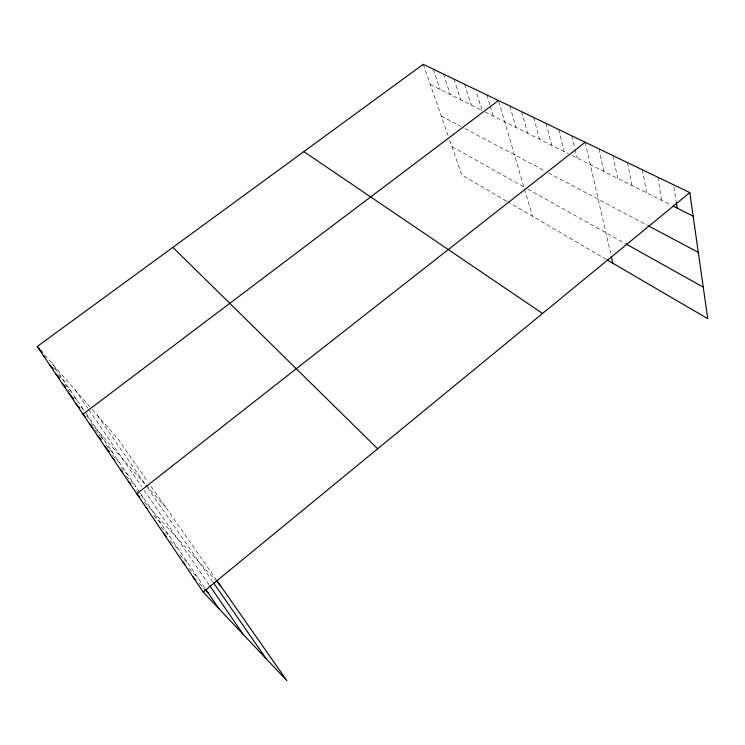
<?xml version="1.0" encoding="UTF-8"?>
<svg xmlns="http://www.w3.org/2000/svg" width="745" height="745" viewBox="0 0 745 745"><rect width="100%" height="100%" fill="white"/><g stroke="black" fill="none" stroke-linecap="round" stroke-linejoin="round"><path stroke-width="0.56" stroke-dasharray="3.73 2.79" d="M430.265 84.52L482.136 110.493L476.288 91.728M485.172 112.011L568.221 153.6M572.169 155.575L671.012 205.061M441.226 115.978L460.959 126.445M465.038 128.606L545.675 171.387M548.59 172.933L647.005 225.139M451.926 146.691L526.845 188.559M527.842 189.109L624.832 243.317M506.516 201.113L461.779 174.973L449.477 139.65M507.457 201.662L606.244 259.381M199.101 583.363L203.851 588.429M189.016 568.482L198.515 578.66M180.039 554.923L188.736 564.3M170.233 540.6L179.256 550.378M161.06 527.06L170.065 536.866M153.656 515.568L161.143 523.763M144.269 502.009L215.37 580.104M136.624 490.461L144.074 498.684M126.548 476.316L135.907 486.681M120.969 467.227L127.963 475.003M112.495 455.018L120.243 463.66M105.781 444.849L112.728 452.625M94.652 429.8L100.035 435.844M100.808 436.7L105.418 441.878M90.639 422.806L144.809 483.756M146.225 485.358L165.641 507.205M81.177 407.292L84.213 410.728L52.076 363.504M86.588 415.766L91.16 420.934M67.627 389.635L70.645 393.062M74.425 397.355L77.452 400.782M64.843 384.252L70.859 391.106M53.705 367.36L58.175 372.472M58.445 374.837L64.443 381.663M44.663 355.011L90.108 407.059M92.296 409.573L117.878 438.87L147.994 481.959M151.17 486.494L216.125 579.414M97.409 415.421L146.784 486.606M147.445 487.565L212.902 581.929M75.068 389.84L87.64 408.12M88.944 410.011L141.597 486.606M144.12 490.285L209.14 584.862M86.113 413.512L139.678 492.221M140.302 493.143L205.452 588.857M423.235 64.321L448.071 135.609M433.217 69.127L440.165 89.475M443.443 74.044L450.287 94.54M453.901 79.082L460.652 99.737M464.619 84.241L471.268 105.045M486.857 94.941L489.893 104.943M490.229 106.06L493.264 116.062M498.712 101.562L523.875 186.893M524.527 189.109L532.545 216.329M509.869 106.014L516.015 127.451M521.64 111.675L527.637 133.271M533.699 117.487L539.538 139.231M546.076 123.437L551.747 145.35M558.769 129.546L564.272 151.617M571.788 135.814L574.721 148.041M574.982 149.158L577.114 158.052M585.17 142.248L610.574 253.272M598.906 148.86L603.822 171.425M613.014 155.649L617.707 178.372M627.514 162.633L631.974 185.524M642.432 169.804L646.641 192.862M657.77 177.189L661.709 200.405M673.899 187.014L676.339 202.603"/><path stroke-width="1.12" d="M203.18 592.024L689.796 192.601L423.235 64.321L37.25 346.518L203.18 592.024L286.909 680.679L216.776 580.346M585.17 142.248L136.791 493.805L139.781 497.083M498.396 100.491L82.984 414.183L85.284 416.772M673.07 206.104L693.148 216.152M648.02 225.679L698.307 252.359M625.847 243.885L703.261 287.142M607.184 259.94L707.75 318.702L689.796 192.601M303.839 151.617L542.546 313.468M172.868 247.368L377.678 448.797M192.769 576.611L195.935 579.992M204.642 589.267L208.6 593.486M182.683 561.693L185.058 564.244M163.462 533.262L166.47 536.521M145.415 506.553L147.659 509.012M216.125 580.942L220.688 585.943M128.429 481.419L130.664 483.887M120.308 469.406L122.646 471.995M112.411 457.728L114.749 460.317M104.747 446.376L109.394 451.563M97.288 435.35L101.152 439.671M90.033 424.622L93.116 428.068M69.034 393.537L73.587 398.696M75.906 403.716L79.724 408.018M62.338 383.628L65.355 387.065M55.81 373.99L59.572 378.264M43.275 355.44L44.765 357.144M49.468 364.594L53.212 368.859M37.25 346.518L42.437 352.46M213.545 582.851L266.198 658.748M209.773 585.784L243.187 634.377M206.076 589.779L219.021 608.795M611.328 256.597L612.856 263.246M676.339 202.603L677.205 208.172"/></g></svg>
